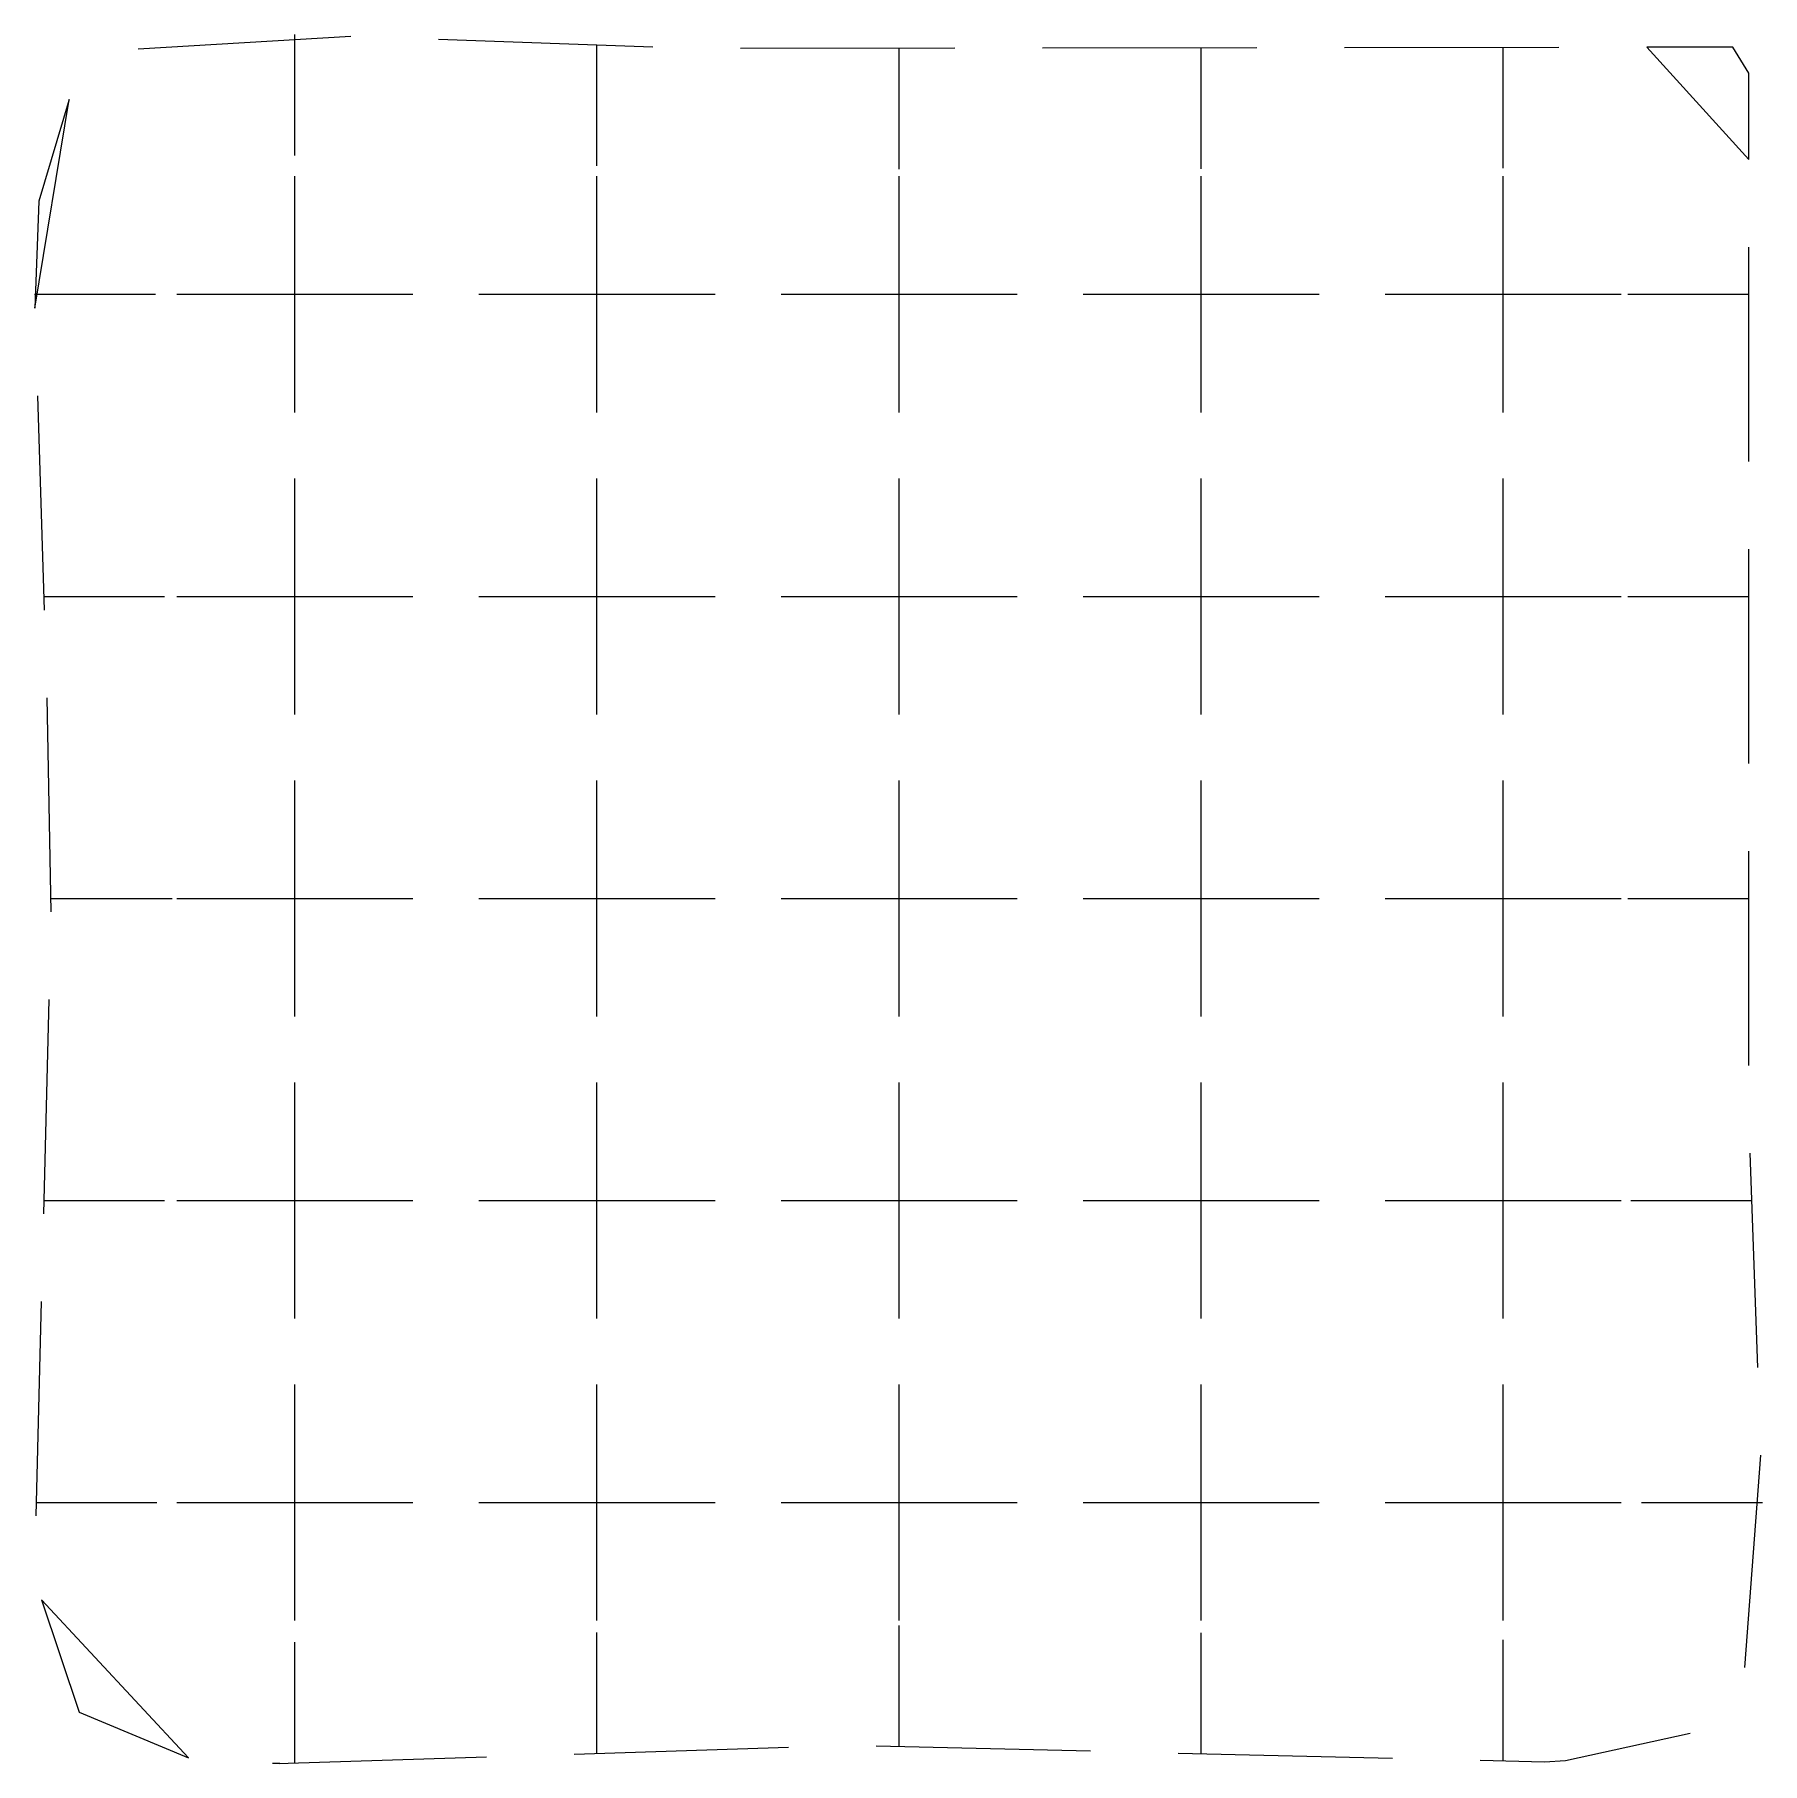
# Model space of a CAD drawing. Extents: x 0.4 to 14.7, y 0.4 to 14.7.
import ezdxf

# ---------------------------------------------------------------- set-up
doc = ezdxf.new("R2010")
doc.units = 0

msp = doc.modelspace()

# ---------------------------------------------------------------- linework, layer by layer
for p, q in [((2.592849, 13.828804), (2.592849, 14.742)), ((3.056675, 14.725431), (1.296145, 14.621069)), ((5.555165, 14.638561), (3.782236, 14.700204)), ((5.092849, 13.700121), (5.092849, 14.655)), ((8.054931, 14.628156), (6.280933, 14.625593)), ((7.592849, 13.667333), (7.592849, 14.628)), ((10.554928, 14.631767), (8.78093, 14.629204)), ((10.092849, 13.663944), (10.092849, 14.631)), ((13.054925, 14.635378), (11.280927, 14.632815)), ((12.592849, 13.669995), (12.592849, 14.635)), ((14.493657, 14.636689), (13.780925, 14.636427)), ((13.780925, 14.636427), (14.62621, 13.708945)), ((14.626218, 14.422445), (14.493657, 14.636689)), ((14.62621, 13.708945), (14.626218, 14.422445)), ((0.441178, 12.477857), (0.724063, 14.203932)), ((0.724063, 14.203932), (0.471959, 13.363195)), ((2.592849, 13.742), (2.592849, 13.828804)), ((5.092849, 13.655), (5.092849, 13.700121)), ((7.592849, 13.628), (7.592849, 13.667333)), ((10.092849, 13.631), (10.092849, 13.663944)), ((12.592849, 13.635), (12.592849, 13.669995)), ((2.592849, 13.253361), (2.592849, 13.569)), ((5.092849, 13.267123), (5.092849, 13.569)), ((7.592849, 13.042407), (7.592849, 13.569)), ((10.092849, 13.266948), (10.092849, 13.569)), ((12.592849, 13.256497), (12.592849, 13.569)), ((0.471959, 13.363195), (0.441178, 12.477857)), ((2.592849, 12.085671), (2.592849, 13.253361)), ((5.092849, 12.099432), (5.092849, 13.267123)), ((10.092849, 12.099258), (10.092849, 13.266948)), ((12.592849, 12.088806), (12.592849, 13.256497)), ((7.592849, 13.029), (7.592849, 13.042407)), ((7.592849, 12.155), (7.592849, 13.029)), ((14.626183, 11.208945), (14.626202, 12.982945)), ((0.438, 12.592238), (1.348911, 12.592238)), ((0.438, 12.592238), (1.348911, 12.592238)), ((1.348911, 12.592238), (1.438, 12.592238)), ((1.616, 12.592238), (2.147727, 12.592238)), ((2.147727, 12.592238), (2.156, 12.592238)), ((2.156, 12.592238), (3.03, 12.592238)), ((3.03, 12.592238), (3.087955, 12.592238)), ((3.087955, 12.592238), (3.57, 12.592238)), ((4.116, 12.592238), (4.549742, 12.592238)), ((4.549742, 12.592238), (5.717432, 12.592238)), ((5.717432, 12.592238), (5.76969, 12.592238)), ((5.76969, 12.592238), (6.07, 12.592238)), ((6.616, 12.592238), (6.927806, 12.592238)), ((6.927806, 12.592238), (6.980065, 12.592238)), ((6.980065, 12.592238), (8.147755, 12.592238)), ((8.147755, 12.592238), (8.57, 12.592238)), ((9.116, 12.592238), (9.562526, 12.592238)), ((9.562526, 12.592238), (9.656, 12.592238)), ((9.656, 12.592238), (10.53, 12.592238)), ((10.53, 12.592238), (10.557869, 12.592238)), ((10.557869, 12.592238), (11.07, 12.592238)), ((11.616, 12.592238), (11.997484, 12.592238)), ((11.997484, 12.592238), (13.165174, 12.592238)), ((13.165174, 12.592238), (13.217432, 12.592238)), ((13.217432, 12.592238), (13.57, 12.592238)), ((13.626, 12.592238), (13.655851, 12.592238)), ((13.655851, 12.592238), (14.626, 12.592238)), ((2.592849, 11.824381), (2.592849, 12.085671)), ((5.092849, 11.838142), (5.092849, 12.099432)), ((7.592849, 12.047857), (7.592849, 12.155)), ((7.592849, 11.615), (7.592849, 12.047857)), ((10.092849, 11.837968), (10.092849, 12.099258)), ((12.592849, 11.827516), (12.592849, 12.088806)), ((0.463397, 11.752197), (0.517691, 9.979028)), ((2.592849, 11.615), (2.592849, 11.824381)), ((5.092849, 11.615), (5.092849, 11.838142)), ((10.092849, 11.615), (10.092849, 11.837968)), ((12.592849, 11.615), (12.592849, 11.827516)), ((2.592849, 10.614006), (2.592849, 11.069)), ((5.092849, 10.627768), (5.092849, 11.069)), ((7.592849, 10.638045), (7.592849, 11.069)), ((10.092849, 10.627594), (10.092849, 11.069)), ((12.592849, 10.617142), (12.592849, 11.069)), ((2.592849, 9.446316), (2.592849, 10.614006)), ((5.092849, 9.460077), (5.092849, 10.627768)), ((7.592849, 9.470355), (7.592849, 10.638045)), ((10.092849, 9.459903), (10.092849, 10.627594)), ((12.592849, 9.449452), (12.592849, 10.617142)), ((14.626155, 8.708945), (14.626174, 10.482945)), ((0.514, 10.092238), (1.46093, 10.092238)), ((0.514, 10.092238), (1.46093, 10.092238)), ((1.46093, 10.092238), (1.514, 10.092238)), ((1.616, 10.092238), (2.146987, 10.092238)), ((2.146987, 10.092238), (2.156, 10.092238)), ((2.156, 10.092238), (3.03, 10.092238)), ((3.03, 10.092238), (3.087955, 10.092238)), ((3.087955, 10.092238), (3.57, 10.092238)), ((4.116, 10.092238), (4.549742, 10.092238)), ((4.549742, 10.092238), (5.717432, 10.092238)), ((5.717432, 10.092238), (5.76969, 10.092238)), ((5.76969, 10.092238), (6.07, 10.092238)), ((6.616, 10.092238), (6.927806, 10.092238)), ((6.927806, 10.092238), (6.980065, 10.092238)), ((6.980065, 10.092238), (8.147755, 10.092238)), ((8.147755, 10.092238), (8.57, 10.092238)), ((9.116, 10.092238), (9.562526, 10.092238)), ((9.562526, 10.092238), (9.656, 10.092238)), ((9.656, 10.092238), (10.53, 10.092238)), ((10.53, 10.092238), (10.557869, 10.092238)), ((10.557869, 10.092238), (11.07, 10.092238)), ((11.616, 10.092238), (11.997484, 10.092238)), ((11.997484, 10.092238), (13.165174, 10.092238)), ((13.165174, 10.092238), (13.217432, 10.092238)), ((13.217432, 10.092238), (13.57, 10.092238)), ((13.626, 10.092238), (13.663333, 10.092238)), ((13.663333, 10.092238), (14.626, 10.092238)), ((2.592849, 9.115), (2.592849, 9.446316)), ((5.092849, 9.407819), (5.092849, 9.460077)), ((7.592849, 9.418097), (7.592849, 9.470355)), ((10.092849, 9.407645), (10.092849, 9.459903)), ((12.592849, 9.115), (12.592849, 9.449452)), ((5.092849, 9.115), (5.092849, 9.407819)), ((7.592849, 9.115), (7.592849, 9.418097)), ((10.092849, 9.115), (10.092849, 9.407645)), ((0.539911, 9.253368), (0.573726, 7.480137)), ((2.592849, 8.235942), (2.592849, 8.569)), ((5.092849, 8.249703), (5.092849, 8.569)), ((7.592849, 8.259981), (7.592849, 8.569)), ((10.092849, 8.249529), (10.092849, 8.569)), ((12.592849, 8.239077), (12.592849, 8.569)), ((2.592849, 8.218174), (2.592849, 8.235942)), ((2.592849, 8.183684), (2.592849, 8.218174)), ((2.592849, 7.015994), (2.592849, 8.183684)), ((5.092849, 8.218174), (5.092849, 8.249703)), ((5.092849, 8.197445), (5.092849, 8.218174)), ((5.092849, 7.029755), (5.092849, 8.197445)), ((7.592849, 8.218174), (7.592849, 8.259981)), ((7.592849, 8.207723), (7.592849, 8.218174)), ((7.592849, 7.040032), (7.592849, 8.207723)), ((10.092849, 8.218174), (10.092849, 8.249529)), ((10.092849, 8.197271), (10.092849, 8.218174)), ((10.092849, 7.029581), (10.092849, 8.197271)), ((12.592849, 8.218174), (12.592849, 8.239077)), ((12.592849, 8.186819), (12.592849, 8.218174)), ((12.592849, 7.019129), (12.592849, 8.186819)), ((14.626127, 6.208945), (14.626147, 7.982945)), ((0.576, 7.592238), (1.190356, 7.592238)), ((0.576, 7.592238), (1.190356, 7.592238)), ((1.190356, 7.592238), (1.577, 7.592238)), ((1.616, 7.592238), (2.146987, 7.592238)), ((2.146987, 7.592238), (2.156, 7.592238)), ((2.156, 7.592238), (3.03, 7.592238)), ((3.03, 7.592238), (3.087955, 7.592238)), ((3.087955, 7.592238), (3.57, 7.592238)), ((4.116, 7.592238), (4.549742, 7.592238)), ((4.549742, 7.592238), (5.717432, 7.592238)), ((5.717432, 7.592238), (5.76969, 7.592238)), ((5.76969, 7.592238), (6.07, 7.592238)), ((6.616, 7.592238), (6.927806, 7.592238)), ((6.927806, 7.592238), (6.980065, 7.592238)), ((6.980065, 7.592238), (8.147755, 7.592238)), ((8.147755, 7.592238), (8.57, 7.592238)), ((9.116, 7.592238), (9.562526, 7.592238)), ((9.562526, 7.592238), (9.656, 7.592238)), ((9.656, 7.592238), (10.53, 7.592238)), ((10.53, 7.592238), (10.557869, 7.592238)), ((10.557869, 7.592238), (11.07, 7.592238)), ((11.616, 7.592238), (11.997484, 7.592238)), ((11.997484, 7.592238), (13.165174, 7.592238)), ((13.165174, 7.592238), (13.217432, 7.592238)), ((13.217432, 7.592238), (13.57, 7.592238)), ((13.626, 7.592238), (13.655851, 7.592238)), ((13.655851, 7.592238), (14.626, 7.592238)), ((2.592849, 6.615), (2.592849, 7.015994)), ((5.092849, 6.615), (5.092849, 7.029755)), ((7.592849, 6.615), (7.592849, 7.040032)), ((10.092849, 6.615), (10.092849, 7.029581)), ((12.592849, 6.615), (12.592849, 7.019129)), ((0.555433, 6.754367), (0.510732, 4.980931)), ((2.592849, 5.589038), (2.592849, 6.069)), ((5.092849, 5.610906), (5.092849, 6.069)), ((7.592849, 5.6265), (7.592849, 6.069)), ((10.092849, 5.610583), (10.092849, 6.069)), ((12.592849, 5.594068), (12.592849, 6.069)), ((2.592849, 5.529), (2.592849, 5.589038)), ((5.092849, 5.529), (5.092849, 5.610906)), ((7.592849, 5.529), (7.592849, 5.6265)), ((10.092849, 5.529), (10.092849, 5.610583)), ((12.592849, 5.529), (12.592849, 5.594068)), ((2.592849, 4.655), (2.592849, 5.529)), ((5.092849, 4.655), (5.092849, 5.529)), ((7.592849, 4.655), (7.592849, 5.529)), ((10.092849, 4.655), (10.092849, 5.529)), ((12.592849, 4.655), (12.592849, 5.529)), ((14.699927, 3.710243), (14.637443, 5.483142)), ((0.513, 5.092238), (1.085286, 5.092238)), ((0.513, 5.092238), (1.085286, 5.092238)), ((1.085286, 5.092238), (1.514, 5.092238)), ((1.616, 5.092238), (2.154477, 5.092238)), ((2.154477, 5.092238), (2.156, 5.092238)), ((2.156, 5.092238), (3.03, 5.092238)), ((3.03, 5.092238), (3.036411, 5.092238)), ((3.036411, 5.092238), (3.57, 5.092238)), ((4.116, 5.092238), (4.554097, 5.092238)), ((4.554097, 5.092238), (5.721787, 5.092238)), ((5.721787, 5.092238), (5.774045, 5.092238)), ((5.774045, 5.092238), (6.07, 5.092238)), ((6.616, 5.092238), (6.932161, 5.092238)), ((6.932161, 5.092238), (6.984419, 5.092238)), ((6.984419, 5.092238), (8.15211, 5.092238)), ((8.15211, 5.092238), (8.57, 5.092238)), ((9.116, 5.092238), (9.568883, 5.092238)), ((9.568883, 5.092238), (9.656, 5.092238)), ((9.656, 5.092238), (10.53, 5.092238)), ((10.53, 5.092238), (10.56531, 5.092238)), ((10.56531, 5.092238), (11.07, 5.092238)), ((11.616, 5.092238), (12.001839, 5.092238)), ((12.001839, 5.092238), (13.169529, 5.092238)), ((13.169529, 5.092238), (13.221787, 5.092238)), ((13.221787, 5.092238), (13.57, 5.092238)), ((13.651, 5.092238), (13.693609, 5.092238)), ((13.693609, 5.092238), (14.651, 5.092238)), ((2.592849, 4.591629), (2.592849, 4.655)), ((2.592849, 4.115), (2.592849, 4.591629)), ((5.092849, 4.614059), (5.092849, 4.655)), ((5.092849, 4.115), (5.092849, 4.614059)), ((7.592849, 4.630919), (7.592849, 4.655)), ((7.592849, 4.115), (7.592849, 4.630919)), ((10.092849, 4.613407), (10.092849, 4.655)), ((10.092849, 4.115), (10.092849, 4.613407)), ((12.592849, 4.597045), (12.592849, 4.655)), ((12.592849, 4.115), (12.592849, 4.597045)), ((0.492439, 4.255161), (0.447738, 2.481724)), ((2.592849, 3.166265), (2.592849, 3.569)), ((5.092849, 3.180026), (5.092849, 3.569)), ((7.592849, 3.190303), (7.592849, 3.569)), ((10.092849, 3.179852), (10.092849, 3.569)), ((12.592849, 3.1694), (12.592849, 3.569)), ((2.592849, 1.998574), (2.592849, 3.166265)), ((5.092849, 2.012335), (5.092849, 3.180026)), ((7.592849, 2.022613), (7.592849, 3.190303)), ((10.092849, 2.012161), (10.092849, 3.179852)), ((12.592849, 2.00171), (12.592849, 3.1694)), ((14.592675, 1.226056), (14.725498, 2.984694)), ((0.45, 2.592238), (1.340817, 2.592238)), ((0.45, 2.592238), (1.340817, 2.592238)), ((1.340817, 2.592238), (1.451, 2.592238)), ((1.616, 2.592238), (1.930071, 2.592238)), ((1.930071, 2.592238), (3.097761, 2.592238)), ((3.097761, 2.592238), (3.359052, 2.592238)), ((3.359052, 2.592238), (3.57, 2.592238)), ((4.116, 2.592238), (4.569426, 2.592238)), ((4.569426, 2.592238), (5.737116, 2.592238)), ((5.737116, 2.592238), (6.07, 2.592238)), ((6.616, 2.592238), (6.94749, 2.592238)), ((6.94749, 2.592238), (6.999748, 2.592238)), ((6.999748, 2.592238), (8.167439, 2.592238)), ((8.167439, 2.592238), (8.57, 2.592238)), ((9.116, 2.592238), (9.593225, 2.592238)), ((9.593225, 2.592238), (9.656, 2.592238)), ((9.656, 2.592238), (10.53, 2.592238)), ((10.53, 2.592238), (10.590301, 2.592238)), ((10.590301, 2.592238), (11.07, 2.592238)), ((11.616, 2.592238), (12.017168, 2.592238)), ((12.017168, 2.592238), (13.184858, 2.592238)), ((13.184858, 2.592238), (13.237116, 2.592238)), ((13.237116, 2.592238), (13.57, 2.592238)), ((13.739, 2.592238), (13.823967, 2.592238)), ((13.823967, 2.592238), (14.739, 2.592238)), ((5.092849, 1.960077), (5.092849, 2.012335)), ((7.592849, 1.970355), (7.592849, 2.022613)), ((10.092849, 1.959903), (10.092849, 2.012161)), ((2.592849, 1.946316), (2.592849, 1.998574)), ((2.592849, 1.615), (2.592849, 1.946316)), ((5.092849, 1.615), (5.092849, 1.960077)), ((7.592849, 1.615), (7.592849, 1.970355)), ((10.092849, 1.615), (10.092849, 1.959903)), ((12.592849, 1.949452), (12.592849, 2.00171)), ((12.592849, 1.615), (12.592849, 1.949452)), ((0.494297, 1.788137), (0.806799, 0.85731)), ((1.71245, 0.479744), (0.494297, 1.788137)), ((7.592849, 1.553473), (7.592849, 1.575)), ((2.592849, 1.347911), (2.592849, 1.437)), ((5.092849, 1.45), (5.092849, 1.516)), ((5.092849, 0.516), (5.092849, 1.45)), ((5.092849, 0.516), (5.092849, 1.45)), ((7.592849, 0.574), (7.592849, 1.553473)), ((7.592849, 0.574), (7.592849, 1.553473)), ((10.092849, 1.462917), (10.092849, 1.515)), ((10.092849, 0.515), (10.092849, 1.462917)), ((10.092849, 0.515), (10.092849, 1.462917)), ((12.592849, 1.374192), (12.592849, 1.455)), ((2.592849, 0.437), (2.592849, 1.347911)), ((2.592849, 0.437), (2.592849, 1.347911)), ((12.592849, 0.455), (12.592849, 1.374192)), ((12.592849, 0.455), (12.592849, 1.374192)), ((0.806799, 0.85731), (1.71245, 0.479744)), ((7.403393, 0.57914), (9.176883, 0.536612)), ((13.107932, 0.457118), (14.142182, 0.682305)), ((2.467283, 0.432989), (2.405874, 0.433036)), ((2.467283, 0.432989), (2.405874, 0.433036)), ((2.467283, 0.432989), (2.53751, 0.435211)), ((2.53751, 0.435211), (4.178963, 0.48716)), ((4.904599, 0.510125), (6.677712, 0.566241)), ((9.902675, 0.519208), (11.676165, 0.476679)), ((12.401956, 0.459275), (12.935303, 0.446485)), ((12.935303, 0.446485), (13.107932, 0.457118))]:
    msp.add_line(p, q)

doc.saveas('drawing.dxf')
